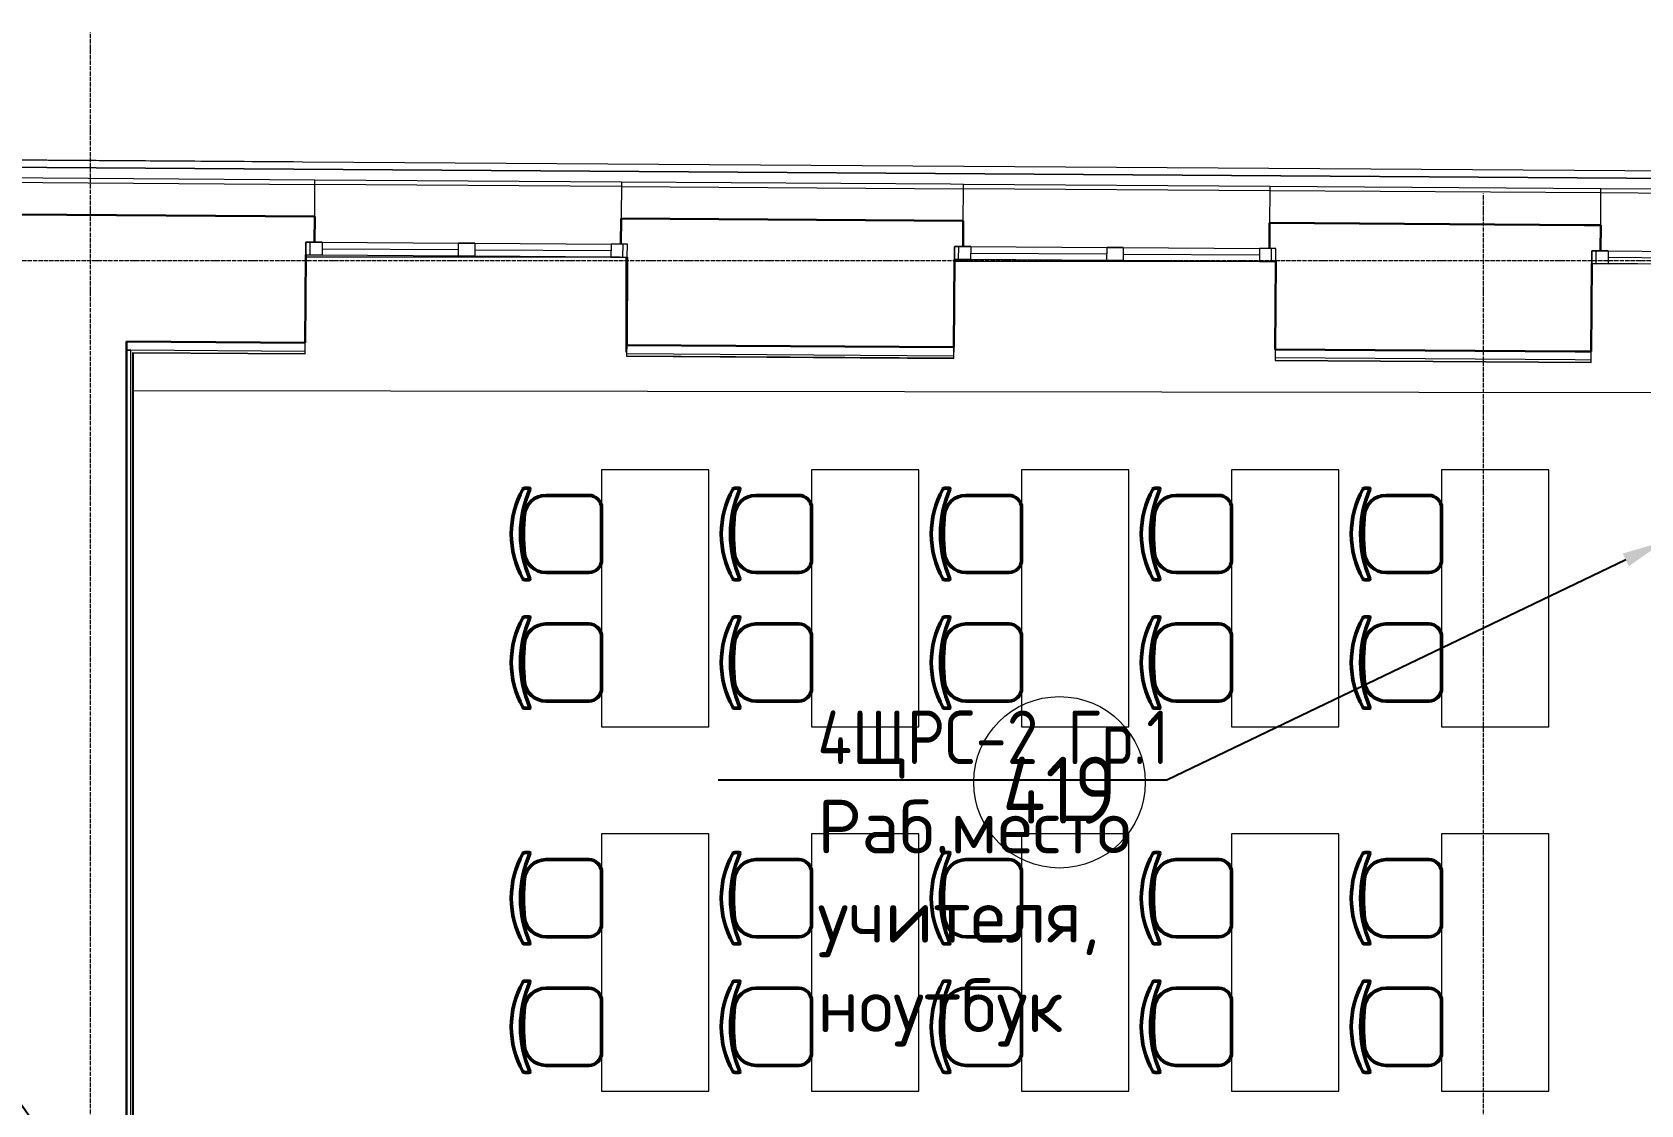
# Model space of a CAD drawing. Header units: millimetres. Extents: x -32 to 417638015, y -35 to 175284279.
# Drawn here: x 417383895 to 417391402, y 175270889 to 175275895 of the extents above; entities that cross this region are included whole.
import ezdxf
from ezdxf import colors
from ezdxf.entities.mleader import LeaderData, LeaderLine
from ezdxf.math import Vec2, Vec3

# ---------------------------------------------------------------- set-up
doc = ezdxf.new("R2010")
doc.units = ezdxf.units.MM
doc.linetypes.add('ADSK_Линия сетки', pattern=[25, 20, -2.5, 0, -2.5])
for name, color, linetype, lineweight in [('_ Окна', 7, 'Continuous', 9), ('Аннотация', 7, 'Continuous', 18), ('Окна', 7, 'Continuous', 9), ('Оси', 253, 'Continuous', 9), ('Перекрытие', 7, 'Continuous', 18), ('Стены наружные', 7, 'Continuous', 18), ('Стены несущие', 7, 'Continuous', 30), ('Стены отделка', 7, 'Continuous', 30), ('Стены штриховка', 7, 'Continuous', 9), ('ТХ', 5, 'Continuous', 0), ('ТХ_Задание ЭОМ_СС', 6, 'Continuous', 0), ('ШТРИХОВКА', 252, 'Continuous', 15)]:
    doc.layers.add(name, color=color, linetype=linetype, lineweight=lineweight)
doc.layers.add('_ЭМ_Надписи', color=7, linetype='Continuous')
doc.layers.add('Линии', color=7, linetype='Continuous', lineweight=9, true_color=0x00a600)
doc.styles.add('GOST Common', font='GOST_Common.ttf', dxfattribs={"width": 0.9, "height": 350})
doc.styles.add('ЭОМ', font='isocpeur.ttf', dxfattribs={"width": 0.85, "height": 250})

# ---------------------------------------------------------------- blocks, each defined once
blk = doc.blocks.new('_ЭМ_ТХ2_4 Этаж')
at = {"color": 8, "linetype": 'ByBlock', "lineweight": -2}
for p, q in [((1940.9, 42072.2), (1962.6, 42072.2)), ((1940.9, 42072.2), (1962.6, 42072.2)), ((2920.9, 42072.2), (2942.6, 42072.2)), ((2920.9, 42072.2), (2942.6, 42072.2)), ((3900.9, 42072.2), (3922.6, 42072.2)), ((3900.9, 42072.2), (3922.6, 42072.2)), ((4880.9, 42072.2), (4902.6, 42072.2)), ((4880.9, 42072.2), (4902.6, 42072.2)), ((5860.9, 42072.2), (5882.6, 42072.2)), ((5860.9, 42072.2), (5882.6, 42072.2)), ((2239.9, 42038.7), (2039.6, 42038.7)), ((2239.9, 42038.7), (2039.6, 42038.7)), ((2299.9, 41978.8), (2299.9, 41738.7)), ((2299.9, 41978.8), (2299.9, 41738.7)), ((3219.9, 42038.7), (3019.6, 42038.7)), ((3219.9, 42038.7), (3019.6, 42038.7)), ((3279.9, 41978.8), (3279.9, 41738.7)), ((3279.9, 41978.8), (3279.9, 41738.7)), ((4199.9, 42038.7), (3999.6, 42038.7)), ((4199.9, 42038.7), (3999.6, 42038.7)), ((4259.9, 41978.8), (4259.9, 41738.7)), ((4259.9, 41978.8), (4259.9, 41738.7)), ((5179.9, 42038.7), (4979.6, 42038.7)), ((5179.9, 42038.7), (4979.6, 42038.7)), ((5239.9, 41978.8), (5239.9, 41738.7)), ((5239.9, 41978.8), (5239.9, 41738.7)), ((6159.9, 42038.7), (5959.6, 42038.7)), ((6159.9, 42038.7), (5959.6, 42038.7)), ((6219.9, 41978.8), (6219.9, 41738.7)), ((6219.9, 41978.8), (6219.9, 41738.7)), ((2239.9, 41678.7), (2039.6, 41678.7)), ((2239.9, 41678.7), (2039.6, 41678.7)), ((3219.9, 41678.7), (3019.6, 41678.7)), ((3219.9, 41678.7), (3019.6, 41678.7)), ((4199.9, 41678.7), (3999.6, 41678.7)), ((4199.9, 41678.7), (3999.6, 41678.7)), ((5179.9, 41678.7), (4979.6, 41678.7)), ((5179.9, 41678.7), (4979.6, 41678.7)), ((6159.9, 41678.7), (5959.6, 41678.7)), ((6159.9, 41678.7), (5959.6, 41678.7)), ((1940.9, 41645.2), (1962.6, 41645.2)), ((1940.9, 41645.2), (1962.6, 41645.2)), ((2920.9, 41645.2), (2942.6, 41645.2)), ((2920.9, 41645.2), (2942.6, 41645.2)), ((3900.9, 41645.2), (3922.6, 41645.2)), ((3900.9, 41645.2), (3922.6, 41645.2)), ((4880.9, 41645.2), (4902.6, 41645.2)), ((4880.9, 41645.2), (4902.6, 41645.2)), ((5860.9, 41645.2), (5882.6, 41645.2)), ((5860.9, 41645.2), (5882.6, 41645.2)), ((1940.9, 41472.2), (1962.6, 41472.2)), ((1940.9, 41472.2), (1962.6, 41472.2)), ((2239.9, 41438.7), (2039.6, 41438.7)), ((2239.9, 41438.7), (2039.6, 41438.7)), ((2920.9, 41472.2), (2942.6, 41472.2)), ((2920.9, 41472.2), (2942.6, 41472.2)), ((3219.9, 41438.7), (3019.6, 41438.7)), ((3219.9, 41438.7), (3019.6, 41438.7)), ((3900.9, 41472.2), (3922.6, 41472.2)), ((3900.9, 41472.2), (3922.6, 41472.2)), ((4199.9, 41438.7), (3999.6, 41438.7)), ((4199.9, 41438.7), (3999.6, 41438.7)), ((4880.9, 41472.2), (4902.6, 41472.2)), ((4880.9, 41472.2), (4902.6, 41472.2)), ((5179.9, 41438.7), (4979.6, 41438.7)), ((5179.9, 41438.7), (4979.6, 41438.7)), ((5860.9, 41472.2), (5882.6, 41472.2)), ((5860.9, 41472.2), (5882.6, 41472.2)), ((6159.9, 41438.7), (5959.6, 41438.7)), ((6159.9, 41438.7), (5959.6, 41438.7)), ((2299.9, 41378.8), (2299.9, 41138.7)), ((2299.9, 41378.8), (2299.9, 41138.7)), ((3279.9, 41378.8), (3279.9, 41138.7)), ((3279.9, 41378.8), (3279.9, 41138.7)), ((4259.9, 41378.8), (4259.9, 41138.7)), ((4259.9, 41378.8), (4259.9, 41138.7)), ((5239.9, 41378.8), (5239.9, 41138.7)), ((5239.9, 41378.8), (5239.9, 41138.7)), ((6219.9, 41378.8), (6219.9, 41138.7)), ((6219.9, 41378.8), (6219.9, 41138.7)), ((2239.9, 41078.7), (2039.6, 41078.7)), ((2239.9, 41078.7), (2039.6, 41078.7)), ((3219.9, 41078.7), (3019.6, 41078.7)), ((3219.9, 41078.7), (3019.6, 41078.7)), ((4199.9, 41078.7), (3999.6, 41078.7)), ((4199.9, 41078.7), (3999.6, 41078.7)), ((5179.9, 41078.7), (4979.6, 41078.7)), ((5179.9, 41078.7), (4979.6, 41078.7)), ((6159.9, 41078.7), (5959.6, 41078.7)), ((6159.9, 41078.7), (5959.6, 41078.7)), ((1940.9, 41045.2), (1962.6, 41045.2)), ((1940.9, 41045.2), (1962.6, 41045.2)), ((2920.9, 41045.2), (2942.6, 41045.2)), ((2920.9, 41045.2), (2942.6, 41045.2)), ((3900.9, 41045.2), (3922.6, 41045.2)), ((3900.9, 41045.2), (3922.6, 41045.2)), ((4880.9, 41045.2), (4902.6, 41045.2)), ((4880.9, 41045.2), (4902.6, 41045.2)), ((5860.9, 41045.2), (5882.6, 41045.2)), ((5860.9, 41045.2), (5882.6, 41045.2)), ((1940.9, 40372.2), (1962.6, 40372.2)), ((1940.9, 40372.2), (1962.6, 40372.2)), ((2239.9, 40338.7), (2039.6, 40338.7)), ((2239.9, 40338.7), (2039.6, 40338.7)), ((2920.9, 40372.2), (2942.6, 40372.2)), ((2920.9, 40372.2), (2942.6, 40372.2)), ((3219.9, 40338.7), (3019.6, 40338.7)), ((3219.9, 40338.7), (3019.6, 40338.7)), ((3900.9, 40372.2), (3922.6, 40372.2)), ((3900.9, 40372.2), (3922.6, 40372.2)), ((4199.9, 40338.7), (3999.6, 40338.7)), ((4199.9, 40338.7), (3999.6, 40338.7)), ((4880.9, 40372.2), (4902.6, 40372.2)), ((4880.9, 40372.2), (4902.6, 40372.2)), ((5179.9, 40338.7), (4979.6, 40338.7)), ((5179.9, 40338.7), (4979.6, 40338.7)), ((5860.9, 40372.2), (5882.6, 40372.2)), ((5860.9, 40372.2), (5882.6, 40372.2)), ((6159.9, 40338.7), (5959.6, 40338.7)), ((6159.9, 40338.7), (5959.6, 40338.7)), ((2299.9, 40278.8), (2299.9, 40038.7)), ((2299.9, 40278.8), (2299.9, 40038.7)), ((3279.9, 40278.8), (3279.9, 40038.7)), ((3279.9, 40278.8), (3279.9, 40038.7)), ((4259.9, 40278.8), (4259.9, 40038.7)), ((4259.9, 40278.8), (4259.9, 40038.7)), ((5239.9, 40278.8), (5239.9, 40038.7)), ((5239.9, 40278.8), (5239.9, 40038.7)), ((6219.9, 40278.8), (6219.9, 40038.7)), ((6219.9, 40278.8), (6219.9, 40038.7)), ((1940.9, 39945.2), (1962.6, 39945.2)), ((1940.9, 39945.2), (1962.6, 39945.2)), ((2239.9, 39978.7), (2039.6, 39978.7)), ((2239.9, 39978.7), (2039.6, 39978.7)), ((2920.9, 39945.2), (2942.6, 39945.2)), ((2920.9, 39945.2), (2942.6, 39945.2)), ((3219.9, 39978.7), (3019.6, 39978.7)), ((3219.9, 39978.7), (3019.6, 39978.7)), ((3900.9, 39945.2), (3922.6, 39945.2)), ((3900.9, 39945.2), (3922.6, 39945.2)), ((4199.9, 39978.7), (3999.6, 39978.7)), ((4199.9, 39978.7), (3999.6, 39978.7)), ((4880.9, 39945.2), (4902.6, 39945.2)), ((4880.9, 39945.2), (4902.6, 39945.2)), ((5179.9, 39978.7), (4979.6, 39978.7)), ((5179.9, 39978.7), (4979.6, 39978.7)), ((5860.9, 39945.2), (5882.6, 39945.2)), ((5860.9, 39945.2), (5882.6, 39945.2)), ((6159.9, 39978.7), (5959.6, 39978.7)), ((6159.9, 39978.7), (5959.6, 39978.7)), ((1940.9, 39772.2), (1962.6, 39772.2)), ((1940.9, 39772.2), (1962.6, 39772.2)), ((2239.9, 39738.7), (2039.6, 39738.7)), ((2239.9, 39738.7), (2039.6, 39738.7)), ((2920.9, 39772.2), (2942.6, 39772.2)), ((2920.9, 39772.2), (2942.6, 39772.2)), ((3219.9, 39738.7), (3019.6, 39738.7)), ((3219.9, 39738.7), (3019.6, 39738.7)), ((3900.9, 39772.2), (3922.6, 39772.2)), ((3900.9, 39772.2), (3922.6, 39772.2)), ((4199.9, 39738.7), (3999.6, 39738.7)), ((4199.9, 39738.7), (3999.6, 39738.7)), ((4880.9, 39772.2), (4902.6, 39772.2)), ((4880.9, 39772.2), (4902.6, 39772.2)), ((5179.9, 39738.7), (4979.6, 39738.7)), ((5179.9, 39738.7), (4979.6, 39738.7)), ((5860.9, 39772.2), (5882.6, 39772.2)), ((5860.9, 39772.2), (5882.6, 39772.2)), ((6159.9, 39738.7), (5959.6, 39738.7)), ((6159.9, 39738.7), (5959.6, 39738.7)), ((2299.9, 39678.8), (2299.9, 39438.7)), ((2299.9, 39678.8), (2299.9, 39438.7)), ((3279.9, 39678.8), (3279.9, 39438.7)), ((3279.9, 39678.8), (3279.9, 39438.7)), ((4259.9, 39678.8), (4259.9, 39438.7)), ((4259.9, 39678.8), (4259.9, 39438.7)), ((5239.9, 39678.8), (5239.9, 39438.7)), ((5239.9, 39678.8), (5239.9, 39438.7)), ((6219.9, 39678.8), (6219.9, 39438.7)), ((6219.9, 39678.8), (6219.9, 39438.7)), ((1940.9, 39345.2), (1962.6, 39345.2)), ((1940.9, 39345.2), (1962.6, 39345.2)), ((2239.9, 39378.7), (2039.6, 39378.7)), ((2239.9, 39378.7), (2039.6, 39378.7)), ((2920.9, 39345.2), (2942.6, 39345.2)), ((2920.9, 39345.2), (2942.6, 39345.2)), ((3219.9, 39378.7), (3019.6, 39378.7)), ((3219.9, 39378.7), (3019.6, 39378.7)), ((3900.9, 39345.2), (3922.6, 39345.2)), ((3900.9, 39345.2), (3922.6, 39345.2)), ((4199.9, 39378.7), (3999.6, 39378.7)), ((4199.9, 39378.7), (3999.6, 39378.7)), ((4880.9, 39345.2), (4902.6, 39345.2)), ((4880.9, 39345.2), (4902.6, 39345.2)), ((5179.9, 39378.7), (4979.6, 39378.7)), ((5179.9, 39378.7), (4979.6, 39378.7)), ((5860.9, 39345.2), (5882.6, 39345.2)), ((5860.9, 39345.2), (5882.6, 39345.2)), ((6159.9, 39378.7), (5959.6, 39378.7)), ((6159.9, 39378.7), (5959.6, 39378.7))]:
    blk.add_line(p, q, dxfattribs=at)
for centre, radius, start, end in [((2309, 41858.7), 430.5, 150.99166, 209.00834), ((2309, 41858.7), 430.5, 150.99166, 209.00834), ((2442.2, 41858.7), 520.8, 156.31951, 203.68049), ((2442.2, 41858.7), 520.8, 156.31951, 203.68049), ((1940.9, 42062.2), 10, 90, 148.06825), ((1940.9, 42062.2), 10, 90, 148.06825), ((1962.6, 42069.2), 3, 333.89783, 90), ((1962.6, 42069.2), 3, 333.89783, 90), ((3289, 41858.7), 430.5, 150.99166, 209.00834), ((3289, 41858.7), 430.5, 150.99166, 209.00834), ((3422.2, 41858.7), 520.8, 156.31951, 203.68049), ((3422.2, 41858.7), 520.8, 156.31951, 203.68049), ((2920.9, 42062.2), 10, 90, 148.06825), ((2920.9, 42062.2), 10, 90, 148.06825), ((2942.6, 42069.2), 3, 333.89783, 90), ((2942.6, 42069.2), 3, 333.89783, 90), ((4269, 41858.7), 430.5, 150.99166, 209.00834), ((4269, 41858.7), 430.5, 150.99166, 209.00834), ((4402.2, 41858.7), 520.8, 156.31951, 203.68049), ((4402.2, 41858.7), 520.8, 156.31951, 203.68049), ((3900.9, 42062.2), 10, 90, 148.06825), ((3900.9, 42062.2), 10, 90, 148.06825), ((3922.6, 42069.2), 3, 333.89783, 90), ((3922.6, 42069.2), 3, 333.89783, 90), ((5249, 41858.7), 430.5, 150.99166, 209.00834), ((5249, 41858.7), 430.5, 150.99166, 209.00834), ((5382.2, 41858.7), 520.8, 156.31951, 203.68049), ((5382.2, 41858.7), 520.8, 156.31951, 203.68049), ((4880.9, 42062.2), 10, 90, 148.06825), ((4880.9, 42062.2), 10, 90, 148.06825), ((4902.6, 42069.2), 3, 333.89783, 90), ((4902.6, 42069.2), 3, 333.89783, 90), ((6229, 41858.7), 430.5, 150.99166, 209.00834), ((6229, 41858.7), 430.5, 150.99166, 209.00834), ((6362.2, 41858.7), 520.8, 156.31951, 203.68049), ((6362.2, 41858.7), 520.8, 156.31951, 203.68049), ((5860.9, 42062.2), 10, 90, 148.06825), ((5860.9, 42062.2), 10, 90, 148.06825), ((5882.6, 42069.2), 3, 333.89783, 90), ((5882.6, 42069.2), 3, 333.89783, 90), ((2039.6, 41938.7), 100, 90, 174.25844), ((2039.6, 41938.7), 100, 90, 174.25844), ((2239.9, 41978.7), 60, 0, 90), ((2239.9, 41978.7), 60, 0, 90), ((3019.6, 41938.7), 100, 90, 174.25844), ((3019.6, 41938.7), 100, 90, 174.25844), ((3219.9, 41978.7), 60, 0, 90), ((3219.9, 41978.7), 60, 0, 90), ((3999.6, 41938.7), 100, 90, 174.25844), ((3999.6, 41938.7), 100, 90, 174.25844), ((4199.9, 41978.7), 60, 0, 90), ((4199.9, 41978.7), 60, 0, 90), ((4979.6, 41938.7), 100, 90, 174.25844), ((4979.6, 41938.7), 100, 90, 174.25844), ((5179.9, 41978.7), 60, 0, 90), ((5179.9, 41978.7), 60, 0, 90), ((5959.6, 41938.7), 100, 90, 174.25844), ((5959.6, 41938.7), 100, 90, 174.25844), ((6159.9, 41978.7), 60, 0, 90), ((6159.9, 41978.7), 60, 0, 90), ((2735.5, 41858.7), 800.4, 173.24698, 186.75302), ((2735.5, 41858.7), 800.4, 173.24698, 186.75302), ((3715.5, 41858.7), 800.4, 173.24698, 186.75302), ((3715.5, 41858.7), 800.4, 173.24698, 186.75302), ((4695.5, 41858.7), 800.4, 173.24698, 186.75302), ((4695.5, 41858.7), 800.4, 173.24698, 186.75302), ((5675.5, 41858.7), 800.4, 173.24698, 186.75302), ((5675.5, 41858.7), 800.4, 173.24698, 186.75302), ((6655.5, 41858.7), 800.4, 173.24698, 186.75302), ((6655.5, 41858.7), 800.4, 173.24698, 186.75302), ((2039.6, 41778.7), 100, 185.74156, 270), ((2039.6, 41778.7), 100, 185.74156, 270), ((3019.6, 41778.7), 100, 185.74156, 270), ((3019.6, 41778.7), 100, 185.74156, 270), ((3999.6, 41778.7), 100, 185.74156, 270), ((3999.6, 41778.7), 100, 185.74156, 270), ((4979.6, 41778.7), 100, 185.74156, 270), ((4979.6, 41778.7), 100, 185.74156, 270), ((5959.6, 41778.7), 100, 185.74156, 270), ((5959.6, 41778.7), 100, 185.74156, 270), ((2239.9, 41738.7), 60, 270, 0), ((2239.9, 41738.7), 60, 270, 0), ((3219.9, 41738.7), 60, 270, 0), ((3219.9, 41738.7), 60, 270, 0), ((4199.9, 41738.7), 60, 270, 0), ((4199.9, 41738.7), 60, 270, 0), ((5179.9, 41738.7), 60, 270, 0), ((5179.9, 41738.7), 60, 270, 0), ((6159.9, 41738.7), 60, 270, 0), ((6159.9, 41738.7), 60, 270, 0), ((1940.9, 41655.2), 10, 211.93175, 270), ((1940.9, 41655.2), 10, 211.93175, 270), ((1962.6, 41648.2), 3, 270, 26.10217), ((1962.6, 41648.2), 3, 270, 26.10217), ((2920.9, 41655.2), 10, 211.93175, 270), ((2920.9, 41655.2), 10, 211.93175, 270), ((2942.6, 41648.2), 3, 270, 26.10217), ((2942.6, 41648.2), 3, 270, 26.10217), ((3900.9, 41655.2), 10, 211.93175, 270), ((3900.9, 41655.2), 10, 211.93175, 270), ((3922.6, 41648.2), 3, 270, 26.10217), ((3922.6, 41648.2), 3, 270, 26.10217), ((4880.9, 41655.2), 10, 211.93175, 270), ((4880.9, 41655.2), 10, 211.93175, 270), ((4902.6, 41648.2), 3, 270, 26.10217), ((4902.6, 41648.2), 3, 270, 26.10217), ((5860.9, 41655.2), 10, 211.93175, 270), ((5860.9, 41655.2), 10, 211.93175, 270), ((5882.6, 41648.2), 3, 270, 26.10217), ((5882.6, 41648.2), 3, 270, 26.10217), ((2309, 41258.7), 430.5, 150.99166, 209.00834), ((2309, 41258.7), 430.5, 150.99166, 209.00834), ((2442.2, 41258.7), 520.8, 156.31951, 203.68049), ((2442.2, 41258.7), 520.8, 156.31951, 203.68049), ((1940.9, 41462.2), 10, 90, 148.06825), ((1940.9, 41462.2), 10, 90, 148.06825), ((2039.6, 41338.7), 100, 90, 174.25844), ((2039.6, 41338.7), 100, 90, 174.25844), ((1962.6, 41469.2), 3, 333.89783, 90), ((1962.6, 41469.2), 3, 333.89783, 90), ((2239.9, 41378.7), 60, 0, 90), ((2239.9, 41378.7), 60, 0, 90), ((3289, 41258.7), 430.5, 150.99166, 209.00834), ((3289, 41258.7), 430.5, 150.99166, 209.00834), ((3422.2, 41258.7), 520.8, 156.31951, 203.68049), ((3422.2, 41258.7), 520.8, 156.31951, 203.68049), ((2920.9, 41462.2), 10, 90, 148.06825), ((2920.9, 41462.2), 10, 90, 148.06825), ((3019.6, 41338.7), 100, 90, 174.25844), ((3019.6, 41338.7), 100, 90, 174.25844), ((2942.6, 41469.2), 3, 333.89783, 90), ((2942.6, 41469.2), 3, 333.89783, 90), ((3219.9, 41378.7), 60, 0, 90), ((3219.9, 41378.7), 60, 0, 90), ((4269, 41258.7), 430.5, 150.99166, 209.00834), ((4269, 41258.7), 430.5, 150.99166, 209.00834), ((4402.2, 41258.7), 520.8, 156.31951, 203.68049), ((4402.2, 41258.7), 520.8, 156.31951, 203.68049), ((3900.9, 41462.2), 10, 90, 148.06825), ((3900.9, 41462.2), 10, 90, 148.06825), ((3999.6, 41338.7), 100, 90, 174.25844), ((3999.6, 41338.7), 100, 90, 174.25844), ((3922.6, 41469.2), 3, 333.89783, 90), ((3922.6, 41469.2), 3, 333.89783, 90), ((4199.9, 41378.7), 60, 0, 90), ((4199.9, 41378.7), 60, 0, 90), ((5249, 41258.7), 430.5, 150.99166, 209.00834), ((5249, 41258.7), 430.5, 150.99166, 209.00834), ((5382.2, 41258.7), 520.8, 156.31951, 203.68049), ((5382.2, 41258.7), 520.8, 156.31951, 203.68049), ((4880.9, 41462.2), 10, 90, 148.06825), ((4880.9, 41462.2), 10, 90, 148.06825), ((4979.6, 41338.7), 100, 90, 174.25844), ((4979.6, 41338.7), 100, 90, 174.25844), ((4902.6, 41469.2), 3, 333.89783, 90), ((4902.6, 41469.2), 3, 333.89783, 90), ((5179.9, 41378.7), 60, 0, 90), ((5179.9, 41378.7), 60, 0, 90), ((6229, 41258.7), 430.5, 150.99166, 209.00834), ((6229, 41258.7), 430.5, 150.99166, 209.00834), ((6362.2, 41258.7), 520.8, 156.31951, 203.68049), ((6362.2, 41258.7), 520.8, 156.31951, 203.68049), ((5860.9, 41462.2), 10, 90, 148.06825), ((5860.9, 41462.2), 10, 90, 148.06825), ((5959.6, 41338.7), 100, 90, 174.25844), ((5959.6, 41338.7), 100, 90, 174.25844), ((5882.6, 41469.2), 3, 333.89783, 90), ((5882.6, 41469.2), 3, 333.89783, 90), ((6159.9, 41378.7), 60, 0, 90), ((6159.9, 41378.7), 60, 0, 90), ((2735.5, 41258.7), 800.4, 173.24698, 186.75302), ((2735.5, 41258.7), 800.4, 173.24698, 186.75302), ((3715.5, 41258.7), 800.4, 173.24698, 186.75302), ((3715.5, 41258.7), 800.4, 173.24698, 186.75302), ((4695.5, 41258.7), 800.4, 173.24698, 186.75302), ((4695.5, 41258.7), 800.4, 173.24698, 186.75302), ((5675.5, 41258.7), 800.4, 173.24698, 186.75302), ((5675.5, 41258.7), 800.4, 173.24698, 186.75302), ((6655.5, 41258.7), 800.4, 173.24698, 186.75302), ((6655.5, 41258.7), 800.4, 173.24698, 186.75302), ((2039.6, 41178.7), 100, 185.74156, 270), ((2039.6, 41178.7), 100, 185.74156, 270), ((2239.9, 41138.7), 60, 270, 0), ((2239.9, 41138.7), 60, 270, 0), ((3019.6, 41178.7), 100, 185.74156, 270), ((3019.6, 41178.7), 100, 185.74156, 270), ((3219.9, 41138.7), 60, 270, 0), ((3219.9, 41138.7), 60, 270, 0), ((3999.6, 41178.7), 100, 185.74156, 270), ((3999.6, 41178.7), 100, 185.74156, 270), ((4199.9, 41138.7), 60, 270, 0), ((4199.9, 41138.7), 60, 270, 0), ((4979.6, 41178.7), 100, 185.74156, 270), ((4979.6, 41178.7), 100, 185.74156, 270), ((5179.9, 41138.7), 60, 270, 0), ((5179.9, 41138.7), 60, 270, 0), ((5959.6, 41178.7), 100, 185.74156, 270), ((5959.6, 41178.7), 100, 185.74156, 270), ((6159.9, 41138.7), 60, 270, 0), ((6159.9, 41138.7), 60, 270, 0), ((1940.9, 41055.2), 10, 211.93175, 270), ((1940.9, 41055.2), 10, 211.93175, 270), ((1962.6, 41048.2), 3, 270, 26.10217), ((1962.6, 41048.2), 3, 270, 26.10217), ((2920.9, 41055.2), 10, 211.93175, 270), ((2920.9, 41055.2), 10, 211.93175, 270), ((2942.6, 41048.2), 3, 270, 26.10217), ((2942.6, 41048.2), 3, 270, 26.10217), ((3900.9, 41055.2), 10, 211.93175, 270), ((3900.9, 41055.2), 10, 211.93175, 270), ((3922.6, 41048.2), 3, 270, 26.10217), ((3922.6, 41048.2), 3, 270, 26.10217), ((4880.9, 41055.2), 10, 211.93175, 270), ((4880.9, 41055.2), 10, 211.93175, 270), ((4902.6, 41048.2), 3, 270, 26.10217), ((4902.6, 41048.2), 3, 270, 26.10217), ((5860.9, 41055.2), 10, 211.93175, 270), ((5860.9, 41055.2), 10, 211.93175, 270), ((5882.6, 41048.2), 3, 270, 26.10217), ((5882.6, 41048.2), 3, 270, 26.10217), ((2309, 40158.7), 430.5, 150.99166, 209.00834), ((2309, 40158.7), 430.5, 150.99166, 209.00834), ((2442.2, 40158.7), 520.8, 156.31951, 203.68049), ((2442.2, 40158.7), 520.8, 156.31951, 203.68049), ((1940.9, 40362.2), 10, 90, 148.06825), ((1940.9, 40362.2), 10, 90, 148.06825), ((2039.6, 40238.7), 100, 90, 174.25844), ((2039.6, 40238.7), 100, 90, 174.25844), ((1962.6, 40369.2), 3, 333.89783, 90), ((1962.6, 40369.2), 3, 333.89783, 90), ((2239.9, 40278.7), 60, 0, 90), ((2239.9, 40278.7), 60, 0, 90), ((3289, 40158.7), 430.5, 150.99166, 209.00834), ((3289, 40158.7), 430.5, 150.99166, 209.00834), ((3422.2, 40158.7), 520.8, 156.31951, 203.68049), ((3422.2, 40158.7), 520.8, 156.31951, 203.68049), ((2920.9, 40362.2), 10, 90, 148.06825), ((2920.9, 40362.2), 10, 90, 148.06825), ((3019.6, 40238.7), 100, 90, 174.25844), ((3019.6, 40238.7), 100, 90, 174.25844), ((2942.6, 40369.2), 3, 333.89783, 90), ((2942.6, 40369.2), 3, 333.89783, 90), ((3219.9, 40278.7), 60, 0, 90), ((3219.9, 40278.7), 60, 0, 90), ((4269, 40158.7), 430.5, 150.99166, 209.00834), ((4269, 40158.7), 430.5, 150.99166, 209.00834), ((4402.2, 40158.7), 520.8, 156.31951, 203.68049), ((4402.2, 40158.7), 520.8, 156.31951, 203.68049), ((3900.9, 40362.2), 10, 90, 148.06825), ((3900.9, 40362.2), 10, 90, 148.06825), ((3999.6, 40238.7), 100, 90, 174.25844), ((3999.6, 40238.7), 100, 90, 174.25844), ((3922.6, 40369.2), 3, 333.89783, 90), ((3922.6, 40369.2), 3, 333.89783, 90), ((4199.9, 40278.7), 60, 0, 90), ((4199.9, 40278.7), 60, 0, 90), ((5249, 40158.7), 430.5, 150.99166, 209.00834), ((5249, 40158.7), 430.5, 150.99166, 209.00834), ((5382.2, 40158.7), 520.8, 156.31951, 203.68049), ((5382.2, 40158.7), 520.8, 156.31951, 203.68049), ((4880.9, 40362.2), 10, 90, 148.06825), ((4880.9, 40362.2), 10, 90, 148.06825), ((4979.6, 40238.7), 100, 90, 174.25844), ((4979.6, 40238.7), 100, 90, 174.25844), ((4902.6, 40369.2), 3, 333.89783, 90), ((4902.6, 40369.2), 3, 333.89783, 90), ((5179.9, 40278.7), 60, 0, 90), ((5179.9, 40278.7), 60, 0, 90), ((6229, 40158.7), 430.5, 150.99166, 209.00834), ((6229, 40158.7), 430.5, 150.99166, 209.00834), ((6362.2, 40158.7), 520.8, 156.31951, 203.68049), ((6362.2, 40158.7), 520.8, 156.31951, 203.68049), ((5860.9, 40362.2), 10, 90, 148.06825), ((5860.9, 40362.2), 10, 90, 148.06825), ((5959.6, 40238.7), 100, 90, 174.25844), ((5959.6, 40238.7), 100, 90, 174.25844), ((5882.6, 40369.2), 3, 333.89783, 90), ((5882.6, 40369.2), 3, 333.89783, 90), ((6159.9, 40278.7), 60, 0, 90), ((6159.9, 40278.7), 60, 0, 90), ((2735.5, 40158.7), 800.4, 173.24698, 186.75302), ((2735.5, 40158.7), 800.4, 173.24698, 186.75302), ((3715.5, 40158.7), 800.4, 173.24698, 186.75302), ((3715.5, 40158.7), 800.4, 173.24698, 186.75302), ((4695.5, 40158.7), 800.4, 173.24698, 186.75302), ((4695.5, 40158.7), 800.4, 173.24698, 186.75302), ((5675.5, 40158.7), 800.4, 173.24698, 186.75302), ((5675.5, 40158.7), 800.4, 173.24698, 186.75302), ((6655.5, 40158.7), 800.4, 173.24698, 186.75302), ((6655.5, 40158.7), 800.4, 173.24698, 186.75302), ((2039.6, 40078.7), 100, 185.74156, 270), ((2039.6, 40078.7), 100, 185.74156, 270), ((2239.9, 40038.7), 60, 270, 0), ((2239.9, 40038.7), 60, 270, 0), ((3019.6, 40078.7), 100, 185.74156, 270), ((3019.6, 40078.7), 100, 185.74156, 270), ((3219.9, 40038.7), 60, 270, 0), ((3219.9, 40038.7), 60, 270, 0), ((3999.6, 40078.7), 100, 185.74156, 270), ((3999.6, 40078.7), 100, 185.74156, 270), ((4199.9, 40038.7), 60, 270, 0), ((4199.9, 40038.7), 60, 270, 0), ((4979.6, 40078.7), 100, 185.74156, 270), ((4979.6, 40078.7), 100, 185.74156, 270), ((5179.9, 40038.7), 60, 270, 0), ((5179.9, 40038.7), 60, 270, 0), ((5959.6, 40078.7), 100, 185.74156, 270), ((5959.6, 40078.7), 100, 185.74156, 270), ((6159.9, 40038.7), 60, 270, 0), ((6159.9, 40038.7), 60, 270, 0), ((1940.9, 39955.2), 10, 211.93175, 270), ((1940.9, 39955.2), 10, 211.93175, 270), ((1962.6, 39948.2), 3, 270, 26.10217), ((1962.6, 39948.2), 3, 270, 26.10217), ((2920.9, 39955.2), 10, 211.93175, 270), ((2920.9, 39955.2), 10, 211.93175, 270), ((2942.6, 39948.2), 3, 270, 26.10217), ((2942.6, 39948.2), 3, 270, 26.10217), ((3900.9, 39955.2), 10, 211.93175, 270), ((3900.9, 39955.2), 10, 211.93175, 270), ((3922.6, 39948.2), 3, 270, 26.10217), ((3922.6, 39948.2), 3, 270, 26.10217), ((4880.9, 39955.2), 10, 211.93175, 270), ((4880.9, 39955.2), 10, 211.93175, 270), ((4902.6, 39948.2), 3, 270, 26.10217), ((4902.6, 39948.2), 3, 270, 26.10217), ((5860.9, 39955.2), 10, 211.93175, 270), ((5860.9, 39955.2), 10, 211.93175, 270), ((5882.6, 39948.2), 3, 270, 26.10217), ((5882.6, 39948.2), 3, 270, 26.10217), ((2309, 39558.7), 430.5, 150.99166, 209.00834), ((2309, 39558.7), 430.5, 150.99166, 209.00834), ((2442.2, 39558.7), 520.8, 156.31951, 203.68049), ((2442.2, 39558.7), 520.8, 156.31951, 203.68049), ((1940.9, 39762.2), 10, 90, 148.06825), ((1940.9, 39762.2), 10, 90, 148.06825), ((2039.6, 39638.7), 100, 90, 174.25844), ((2039.6, 39638.7), 100, 90, 174.25844), ((1962.6, 39769.2), 3, 333.89783, 90), ((1962.6, 39769.2), 3, 333.89783, 90), ((2239.9, 39678.7), 60, 0, 90), ((2239.9, 39678.7), 60, 0, 90), ((3289, 39558.7), 430.5, 150.99166, 209.00834), ((3289, 39558.7), 430.5, 150.99166, 209.00834), ((3422.2, 39558.7), 520.8, 156.31951, 203.68049), ((3422.2, 39558.7), 520.8, 156.31951, 203.68049), ((2920.9, 39762.2), 10, 90, 148.06825), ((2920.9, 39762.2), 10, 90, 148.06825), ((3019.6, 39638.7), 100, 90, 174.25844), ((3019.6, 39638.7), 100, 90, 174.25844), ((2942.6, 39769.2), 3, 333.89783, 90), ((2942.6, 39769.2), 3, 333.89783, 90), ((3219.9, 39678.7), 60, 0, 90), ((3219.9, 39678.7), 60, 0, 90), ((4269, 39558.7), 430.5, 150.99166, 209.00834), ((4269, 39558.7), 430.5, 150.99166, 209.00834), ((4402.2, 39558.7), 520.8, 156.31951, 203.68049), ((4402.2, 39558.7), 520.8, 156.31951, 203.68049), ((3900.9, 39762.2), 10, 90, 148.06825), ((3900.9, 39762.2), 10, 90, 148.06825), ((3999.6, 39638.7), 100, 90, 174.25844), ((3999.6, 39638.7), 100, 90, 174.25844), ((3922.6, 39769.2), 3, 333.89783, 90), ((3922.6, 39769.2), 3, 333.89783, 90), ((4199.9, 39678.7), 60, 0, 90), ((4199.9, 39678.7), 60, 0, 90), ((5249, 39558.7), 430.5, 150.99166, 209.00834), ((5249, 39558.7), 430.5, 150.99166, 209.00834), ((5382.2, 39558.7), 520.8, 156.31951, 203.68049), ((5382.2, 39558.7), 520.8, 156.31951, 203.68049), ((4880.9, 39762.2), 10, 90, 148.06825), ((4880.9, 39762.2), 10, 90, 148.06825), ((4979.6, 39638.7), 100, 90, 174.25844), ((4979.6, 39638.7), 100, 90, 174.25844), ((4902.6, 39769.2), 3, 333.89783, 90), ((4902.6, 39769.2), 3, 333.89783, 90), ((5179.9, 39678.7), 60, 0, 90), ((5179.9, 39678.7), 60, 0, 90), ((6229, 39558.7), 430.5, 150.99166, 209.00834), ((6229, 39558.7), 430.5, 150.99166, 209.00834), ((6362.2, 39558.7), 520.8, 156.31951, 203.68049), ((6362.2, 39558.7), 520.8, 156.31951, 203.68049), ((5860.9, 39762.2), 10, 90, 148.06825), ((5860.9, 39762.2), 10, 90, 148.06825), ((5959.6, 39638.7), 100, 90, 174.25844), ((5959.6, 39638.7), 100, 90, 174.25844), ((5882.6, 39769.2), 3, 333.89783, 90), ((5882.6, 39769.2), 3, 333.89783, 90), ((6159.9, 39678.7), 60, 0, 90), ((6159.9, 39678.7), 60, 0, 90), ((2735.5, 39558.7), 800.4, 173.24698, 186.75302), ((2735.5, 39558.7), 800.4, 173.24698, 186.75302), ((3715.5, 39558.7), 800.4, 173.24698, 186.75302), ((3715.5, 39558.7), 800.4, 173.24698, 186.75302), ((4695.5, 39558.7), 800.4, 173.24698, 186.75302), ((4695.5, 39558.7), 800.4, 173.24698, 186.75302), ((5675.5, 39558.7), 800.4, 173.24698, 186.75302), ((5675.5, 39558.7), 800.4, 173.24698, 186.75302), ((6655.5, 39558.7), 800.4, 173.24698, 186.75302), ((6655.5, 39558.7), 800.4, 173.24698, 186.75302), ((2039.6, 39478.7), 100, 185.74156, 270), ((2039.6, 39478.7), 100, 185.74156, 270), ((2239.9, 39438.7), 60, 270, 0), ((2239.9, 39438.7), 60, 270, 0), ((3019.6, 39478.7), 100, 185.74156, 270), ((3019.6, 39478.7), 100, 185.74156, 270), ((3219.9, 39438.7), 60, 270, 0), ((3219.9, 39438.7), 60, 270, 0), ((3999.6, 39478.7), 100, 185.74156, 270), ((3999.6, 39478.7), 100, 185.74156, 270), ((4199.9, 39438.7), 60, 270, 0), ((4199.9, 39438.7), 60, 270, 0), ((4979.6, 39478.7), 100, 185.74156, 270), ((4979.6, 39478.7), 100, 185.74156, 270), ((5179.9, 39438.7), 60, 270, 0), ((5179.9, 39438.7), 60, 270, 0), ((5959.6, 39478.7), 100, 185.74156, 270), ((5959.6, 39478.7), 100, 185.74156, 270), ((6159.9, 39438.7), 60, 270, 0), ((6159.9, 39438.7), 60, 270, 0), ((1940.9, 39355.2), 10, 211.93175, 270), ((1940.9, 39355.2), 10, 211.93175, 270), ((1962.6, 39348.2), 3, 270, 26.10217), ((1962.6, 39348.2), 3, 270, 26.10217), ((2920.9, 39355.2), 10, 211.93175, 270), ((2920.9, 39355.2), 10, 211.93175, 270), ((2942.6, 39348.2), 3, 270, 26.10217), ((2942.6, 39348.2), 3, 270, 26.10217), ((3900.9, 39355.2), 10, 211.93175, 270), ((3900.9, 39355.2), 10, 211.93175, 270), ((3922.6, 39348.2), 3, 270, 26.10217), ((3922.6, 39348.2), 3, 270, 26.10217), ((4880.9, 39355.2), 10, 211.93175, 270), ((4880.9, 39355.2), 10, 211.93175, 270), ((4902.6, 39348.2), 3, 270, 26.10217), ((4902.6, 39348.2), 3, 270, 26.10217), ((5860.9, 39355.2), 10, 211.93175, 270), ((5860.9, 39355.2), 10, 211.93175, 270), ((5882.6, 39348.2), 3, 270, 26.10217), ((5882.6, 39348.2), 3, 270, 26.10217)]:
    blk.add_arc(centre, radius, start, end, dxfattribs=at)
at = {"layer": 'ТХ', "color": 8}
for p, q in [((2799.9, 42158.7), (2299.9, 42158.7)), ((2299.9, 42158.7), (2299.9, 40958.7)), ((2799.9, 40958.7), (2799.9, 42158.7)), ((3779.9, 42158.7), (3279.9, 42158.7)), ((3279.9, 42158.7), (3279.9, 40958.7)), ((3779.9, 40958.7), (3779.9, 42158.7)), ((4759.9, 42158.7), (4259.9, 42158.7)), ((4259.9, 42158.7), (4259.9, 40958.7)), ((4759.9, 40958.7), (4759.9, 42158.7)), ((5739.9, 42158.7), (5239.9, 42158.7)), ((5239.9, 42158.7), (5239.9, 40958.7)), ((5739.9, 40958.7), (5739.9, 42158.7)), ((6719.9, 42158.7), (6219.9, 42158.7)), ((6219.9, 42158.7), (6219.9, 40958.7)), ((6719.9, 40958.7), (6719.9, 42158.7)), ((2299.9, 40958.7), (2799.9, 40958.7)), ((3279.9, 40958.7), (3779.9, 40958.7)), ((4259.9, 40958.7), (4759.9, 40958.7)), ((5239.9, 40958.7), (5739.9, 40958.7)), ((6219.9, 40958.7), (6719.9, 40958.7)), ((2799.9, 40458.7), (2299.9, 40458.7)), ((2299.9, 40458.7), (2299.9, 39258.7)), ((2799.9, 39258.7), (2799.9, 40458.7)), ((3779.9, 40458.7), (3279.9, 40458.7)), ((3279.9, 40458.7), (3279.9, 39258.7)), ((3779.9, 39258.7), (3779.9, 40458.7)), ((4759.9, 40458.7), (4259.9, 40458.7)), ((4259.9, 40458.7), (4259.9, 39258.7)), ((4759.9, 39258.7), (4759.9, 40458.7)), ((5739.9, 40458.7), (5239.9, 40458.7)), ((5239.9, 40458.7), (5239.9, 39258.7)), ((5739.9, 39258.7), (5739.9, 40458.7)), ((6719.9, 40458.7), (6219.9, 40458.7)), ((6219.9, 40458.7), (6219.9, 39258.7)), ((6719.9, 39258.7), (6719.9, 40458.7)), ((2299.9, 39258.7), (2799.9, 39258.7)), ((3279.9, 39258.7), (3779.9, 39258.7)), ((4259.9, 39258.7), (4759.9, 39258.7)), ((5239.9, 39258.7), (5739.9, 39258.7)), ((6219.9, 39258.7), (6719.9, 39258.7))]:
    blk.add_line(p, q, dxfattribs=at)
blk = doc.blocks.new('План 4 этажа')
at = {"layer": '_ Окна', "color": 8, "lineweight": 18}
for p, q in [((-4988.806, 43399.575), (-4988.404, 43459.574)), ((-4912.808, 43399.065), (-4988.806, 43399.575)), ((-4988.404, 43459.574), (-4912.405, 43459.063)), ((-4912.405, 43459.063), (-4912.808, 43399.065)), ((-4276.823, 43394.793), (-4276.42, 43454.792)), ((-4200.824, 43394.283), (-4276.823, 43394.793)), ((-4276.42, 43454.792), (-4200.421, 43454.282)), ((-4200.421, 43454.282), (-4200.824, 43394.283)), ((-3564.436, 43450.01), (-3564.839, 43390.012)), ((-3488.437, 43449.5), (-3564.436, 43450.01)), ((-3488.84, 43389.501), (-3488.437, 43449.5)), ((-1962.522, 43379.25), (-1962.119, 43439.249)), ((-1962.119, 43439.249), (-1886.12, 43438.739)), ((-1886.12, 43438.739), (-1886.523, 43378.74)), ((-1250.538, 43374.469), (-1250.135, 43434.467)), ((-1250.135, 43434.467), (-1174.136, 43433.957)), ((-1174.136, 43433.957), (-1174.539, 43373.958)), ((-538.151, 43429.686), (-538.554, 43369.687)), ((-462.153, 43429.175), (-538.151, 43429.686)), ((-462.555, 43369.177), (-462.153, 43429.175)), ((1012.651, 43359.269), (1013.054, 43419.268)), ((1013.054, 43419.268), (1089.053, 43418.757)), ((1089.053, 43418.757), (1088.65, 43358.759)), ((-3564.839, 43390.012), (-3488.84, 43389.501)), ((-1886.523, 43378.74), (-1962.522, 43379.25)), ((-1174.539, 43373.958), (-1250.538, 43374.469)), ((-538.554, 43369.687), (-462.555, 43369.177)), ((1088.65, 43358.759), (1012.651, 43359.269))]:
    blk.add_line(p, q, dxfattribs=at)
at = {"layer": '_ Окна', "color": 8}
for p, q in [((-4968.807, 43399.441), (-4968.404, 43459.439)), ((-4912.607, 43429.064), (-4276.621, 43424.793)), ((-4200.623, 43424.282), (-3564.637, 43420.011)), ((-3508.84, 43389.635), (-3508.437, 43449.634)), ((-1942.522, 43379.116), (-1942.119, 43439.115)), ((-1886.322, 43408.739), (-1250.336, 43404.468)), ((-1174.338, 43403.958), (-538.352, 43399.686)), ((-482.555, 43369.311), (-482.152, 43429.31)), ((1032.651, 43359.135), (1033.054, 43419.134)), ((1088.851, 43388.758), (1724.837, 43384.487))]:
    blk.add_line(p, q, dxfattribs=at)
at = {"layer": 'Линии', "color": 8}
blk.add_circle((-1471.833, 40938.641), 400, dxfattribs=at)
at = {"layer": 'Окна', "color": 8}
for p, q in [((-4988.404, 43459.574), (-4988.806, 43399.575)), ((-4988.806, 43399.575), (-4912.808, 43399.065)), ((-4912.405, 43459.063), (-4988.404, 43459.574)), ((-4276.823, 43394.793), (-4912.808, 43399.065)), ((-4912.405, 43459.063), (-4276.42, 43454.792)), ((-4276.823, 43394.793), (-4200.824, 43394.283)), ((-4200.421, 43454.282), (-4276.42, 43454.792)), ((-3564.839, 43390.012), (-4200.824, 43394.283)), ((-4200.421, 43454.282), (-3564.436, 43450.01)), ((-3488.437, 43449.5), (-3564.436, 43450.01)), ((-3488.84, 43389.501), (-3488.437, 43449.5)), ((-1962.119, 43439.249), (-1962.522, 43379.25)), ((-1886.12, 43438.739), (-1962.119, 43439.249)), ((-1886.12, 43438.739), (-1250.135, 43434.467)), ((-1174.136, 43433.957), (-1250.135, 43434.467)), ((-1174.136, 43433.957), (-538.151, 43429.686)), ((-462.153, 43429.175), (-538.151, 43429.686)), ((-462.555, 43369.177), (-462.153, 43429.175)), ((1013.054, 43419.268), (1012.651, 43359.269)), ((1089.053, 43418.757), (1013.054, 43419.268)), ((1089.053, 43418.757), (1725.038, 43414.486)), ((-3564.839, 43390.012), (-3488.84, 43389.501)), ((-1962.522, 43379.25), (-1886.523, 43378.74)), ((-1250.538, 43374.469), (-1886.523, 43378.74)), ((-1250.538, 43374.469), (-1174.539, 43373.958)), ((-538.554, 43369.687), (-1174.539, 43373.958)), ((-538.554, 43369.687), (-462.555, 43369.177)), ((1012.651, 43359.269), (1088.65, 43358.759)), ((1724.635, 43354.488), (1088.65, 43358.759))]:
    blk.add_line(p, q, dxfattribs=at)
at = {"layer": 'Оси', "color": 8, "linetype": 'ADSK_Линия сетки'}
for p, q in [((-5993.495, -3353.101), (-5993.495, 44439.553)), ((506.505, -3353.101), (506.505, 43685.833)), ((-10052.178, 43374.489), (56511.792, 43374.489))]:
    blk.add_line(p, q, dxfattribs=at)
at = {"layer": 'Перекрытие', "color": 8}
for p, q in [((-3522.768, 43389.729), (-4988.873, 43389.729)), ((-3494.759, 42946.312), (-3494.759, 43389.541)), ((-464.313, 43368.807), (-1962.592, 43368.807)), ((-464.313, 43107.43), (-464.313, 43368.807)), ((1225.653, 43357.839), (1012.642, 43357.839)), ((-1964.313, 43112.467), (-1964.313, 42946.312)), ((-3491.817, 42946.312), (-3494.759, 42946.312)), ((-5793.848, 42767.499), (3181.505, 42755.035))]:
    blk.add_line(p, q, dxfattribs=at)
at = {"layer": 'Стены наружные', "color": 8}
for p, q in [((-6590.848, 43845.358), (4090.323, 43773.609)), ((4055.499, 43738.842), (-6555.848, 43810.123)), ((-6555.848, 43810.108), (4055.489, 43738.843)), ((-3516.623, 43719.695), (-4946.591, 43729.299)), ((-3516.489, 43739.695), (-4946.457, 43749.298)), ((-490.339, 43699.371), (-1920.306, 43708.974)), ((-490.204, 43719.37), (-1920.172, 43728.974)), ((2484.969, 43699.389), (1055.001, 43708.993)), ((2484.834, 43679.389), (1054.867, 43688.993))]:
    blk.add_line(p, q, dxfattribs=at)
at = {"layer": 'Стены несущие', "color": 8}
for p, q in [((-4947.599, 43579.302), (-6335.848, 43588.626)), ((-4948.404, 43459.305), (-4947.599, 43579.302)), ((-3517.631, 43569.699), (-3518.437, 43449.701)), ((-1921.314, 43558.978), (-3517.631, 43569.699)), ((-1922.12, 43438.98), (-1921.314, 43558.978)), ((-491.346, 43549.374), (-492.152, 43429.377)), ((-491.346, 43549.374), (978.268, 43539.504)), ((1053.859, 43538.997), (978.268, 43539.504)), ((1053.053, 43418.999), (1053.859, 43538.997)), ((-4991.56, 42989.584), (-4988.806, 43399.575)), ((-3487.437, 43449.493), (-3488.437, 43449.5)), ((-3488.84, 43389.501), (-3491.594, 42979.51)), ((-1965.275, 42969.26), (-1962.522, 43379.25)), ((-462.555, 43369.177), (-465.309, 42959.186)), ((1009.898, 42949.278), (1012.651, 43359.269)), ((-5825.848, 37163.657), (-5825.848, 42995.187)), ((-4991.56, 42989.584), (-5825.807, 42995.187)), ((-4991.56, 42989.584), (-4991.56, 42989.584)), ((-3491.594, 42979.51), (-1965.275, 42969.26)), ((-465.309, 42959.186), (934.306, 42949.786)), ((934.306, 42949.786), (1009.898, 42949.278))]:
    blk.add_line(p, q, dxfattribs=at)
at = {"layer": 'Стены отделка', "color": 8, "lineweight": 9}
for p, q in [((-5046.077, 43834.984), (-6590.848, 43845.358)), ((-4946.457, 43749.298), (-6505.848, 43759.771)), ((-6485.848, 43739.636), (-4946.591, 43729.299)), ((-4947.599, 43579.302), (-4946.591, 43729.299)), ((-4946.591, 43729.299), (-4946.457, 43749.298)), ((-3516.489, 43739.695), (-3517.631, 43569.699)), ((-3516.623, 43719.695), (-1920.306, 43708.974)), ((-3515.489, 43739.688), (-3516.489, 43739.695)), ((-1980.524, 43729.379), (-3515.489, 43739.688)), ((-1920.172, 43728.974), (-1980.524, 43729.379)), ((-1921.314, 43558.978), (-1920.306, 43708.974)), ((-1920.306, 43708.974), (-1920.172, 43728.974)), ((-490.339, 43699.371), (-491.346, 43549.374)), ((-490.204, 43719.37), (-490.339, 43699.371)), ((1054.867, 43688.993), (-490.339, 43699.371)), ((1055.001, 43708.993), (-490.204, 43719.37)), ((1054.867, 43688.993), (1055.001, 43708.993)), ((1053.859, 43538.997), (1054.867, 43688.993)), ((-3517.631, 43569.699), (-3517.631, 43569.699)), ((978.268, 43539.504), (1053.859, 43538.997)), ((-5825.807, 42995.187), (-5826.076, 42955.188)), ((-5826.076, 42955.188), (-5805.848, 42955.052)), ((-5805.848, 42955.186), (-5825.848, 42955.186)), ((-5805.848, 37163.657), (-5805.848, 42955.186)), ((-5793.848, 42942.971), (-4991.909, 42937.585)), ((-5793.848, 37753.96), (-5793.848, 42942.971)), ((-4991.909, 42937.585), (-4991.829, 42949.585)), ((-4991.829, 42949.585), (-4991.56, 42989.584)), ((-3491.594, 42979.51), (-3491.862, 42939.511)), ((-3491.594, 42979.51), (-3491.594, 42979.51)), ((-1965.544, 42929.261), (-1965.275, 42969.26)), ((-1965.275, 42969.26), (-1965.275, 42969.26)), ((-465.309, 42959.186), (-465.578, 42919.187)), ((1009.549, 42897.28), (1009.898, 42949.278)), ((-3491.862, 42939.511), (-3491.943, 42927.512)), ((-3491.943, 42927.512), (-1965.624, 42917.261)), ((-3490.862, 42939.505), (-3491.862, 42939.511)), ((-1965.624, 42917.261), (-1965.544, 42929.261)), ((-1965.544, 42929.261), (-1965.544, 42929.261)), ((-465.578, 42919.187), (-465.658, 42907.187)), ((-465.658, 42907.187), (1009.549, 42897.28)), ((1009.629, 42909.279), (934.038, 42909.787))]:
    blk.add_line(p, q, dxfattribs=at)
at = {"layer": 'Стены штриховка', "color": 8}
for p, q in [((-4991.829, 42949.585), (-5805.848, 42955.052)), ((-5795.848, 42944.985), (-4991.896, 42939.585)), ((-5795.848, 37751.96), (-5795.848, 42944.985)), ((-3491.93, 42929.512), (-1965.611, 42919.261)), ((-3490.862, 42939.505), (-1965.544, 42929.261)), ((-465.645, 42909.187), (1009.562, 42899.28)), ((-465.578, 42919.187), (-465.578, 42919.187)), ((934.038, 42909.787), (-465.578, 42919.187))]:
    blk.add_line(p, q, dxfattribs=at)
at = {"layer": 'Аннотация', "color": 8, "lineweight": 9, "insert": (-1471.833, 40901.692), "char_height": 312.5, "width": 520.21112, "attachment_point": 5, "line_spacing_factor": 1.022766, "style": 'GOST Common'}
blk.add_mtext('419', dxfattribs=at)

msp = doc.modelspace()

# ---------------------------------------------------------------- block references
at = {"layer": 'ТХ_Задание ЭОМ_СС', "lineweight": 50}
msp.add_blockref('_ЭМ_ТХ2_4 Этаж', (417384252.5, 175231694.6), dxfattribs=at)
at = {"layer": 'ШТРИХОВКА'}
msp.add_blockref('План 4 этажа', (417390161, 175231455.7), dxfattribs=at)

# ---------------------------------------------------------------- leaders
at = {"layer": '_ЭМ_Надписи', "color": 7, "ltscale": 5}
ml = msp.add_multileader_mtext('Standard', dxfattribs=at)
ml.set_content('{\\fGOST Common|b0|i0|c0|p34;\\W0.9;\\C256;4\\fGOST Common|b0|i0|c204|p34;ЩРС\\fGOST Common|b0|i0|c0|p34;-2\\fISOCPEUR|b0|i0|c204|p34;\\W0.85; Гр.1\\P\\W1;\\C0;Раб.место учителя, ноутбук}', color=1, style='ЭОМ')
ml.set_leader_properties()
ml.build(insert=Vec2(0, 0))
ml.multileader.update_dxf_attribs({"text_left_attachment_type": 6, "text_right_attachment_type": 6, "dogleg_length": 0, "arrow_head_size": 200})
ctx = ml.context
ctx.base_point, ctx.char_height, ctx.arrow_head_size, ctx.landing_gap_size, ctx.plane_origin = Vec3(417387559.5, 175272404.2, -64.3), 250, 200, 0, Vec3(417369280.8, 175282210.4, -64.3)
ctx.left_attachment, ctx.right_attachment = 6, 6
notes = []
notes.append((ctx, [(1, (1, 1, 0), (417389190.7, 175272404.2, -64.3), (-1, 0), 0, [(0, [(417391512, 175273519, -64.3)], 0, [])])]))
ctx.mtext.insert, ctx.mtext.width, ctx.mtext.defined_height, ctx.mtext.flow_direction = Vec3(417387559.5, 175272729.2, -64.3), 2073.809, 545.6, 5
ml = msp.add_multileader_mtext('Standard', dxfattribs=at)
ml.set_content('{\\fGOST Common|b0|i0|c204|p34;\\W0.9;\\C256;4ЩРС-1\\fISOCPEUR|b0|i0|c204|p34;\\W0.85; Гр.1 Резерв\\P\\fGOST Common|b0|i0|c0|p34;\\W0.9;h=\\fGOST Common|b0|i0|c204|p34;1\\fGOST Common|b0|i0|c0|p34;.\\fGOST Common|b0|i0|c204|p34;8м}', color=1, style='ЭОМ')
ml.set_leader_properties()
ml.build(insert=Vec2(0, 0))
ml.multileader.update_dxf_attribs({"text_left_attachment_type": 6, "text_right_attachment_type": 6, "dogleg_length": 0, "arrow_head_size": 200})
ctx = ml.context
ctx.base_point, ctx.char_height, ctx.arrow_head_size, ctx.landing_gap_size, ctx.plane_origin = Vec3(417381761.6, 175271599.6), 250, 200, 0, Vec3(417356491.2, 175285533.1)
ctx.left_attachment, ctx.right_attachment = 6, 6
notes.append((ctx, [(1, (1, 1, 0), (417383347.9, 175271599.6), (-1, 0), 0, [(0, [(417384367.1, 175270140.1)], 0, [])])]))
ctx.mtext.insert, ctx.mtext.width, ctx.mtext.defined_height, ctx.mtext.flow_direction = Vec3(417381761.6, 175271899.6), 2273.288, 545.6, 5
for ctx, leaders in notes:
    for number, flags, end, landing, length, lines in leaders:
        leader = LeaderData()
        leader.index, (leader.has_last_leader_line, leader.has_dogleg_vector, leader.attachment_direction) = number, flags
        leader.last_leader_point, leader.dogleg_vector, leader.dogleg_length = Vec3(end), Vec3(landing), length
        for number, points, colour, breaks in lines:
            line = LeaderLine()
            line.index, line.vertices, line.color, line.breaks = number, Vec3.list(points), colors.encode_raw_color(colour), breaks
            leader.lines.append(line)
        ctx.leaders.append(leader)

doc.saveas('drawing.dxf')
